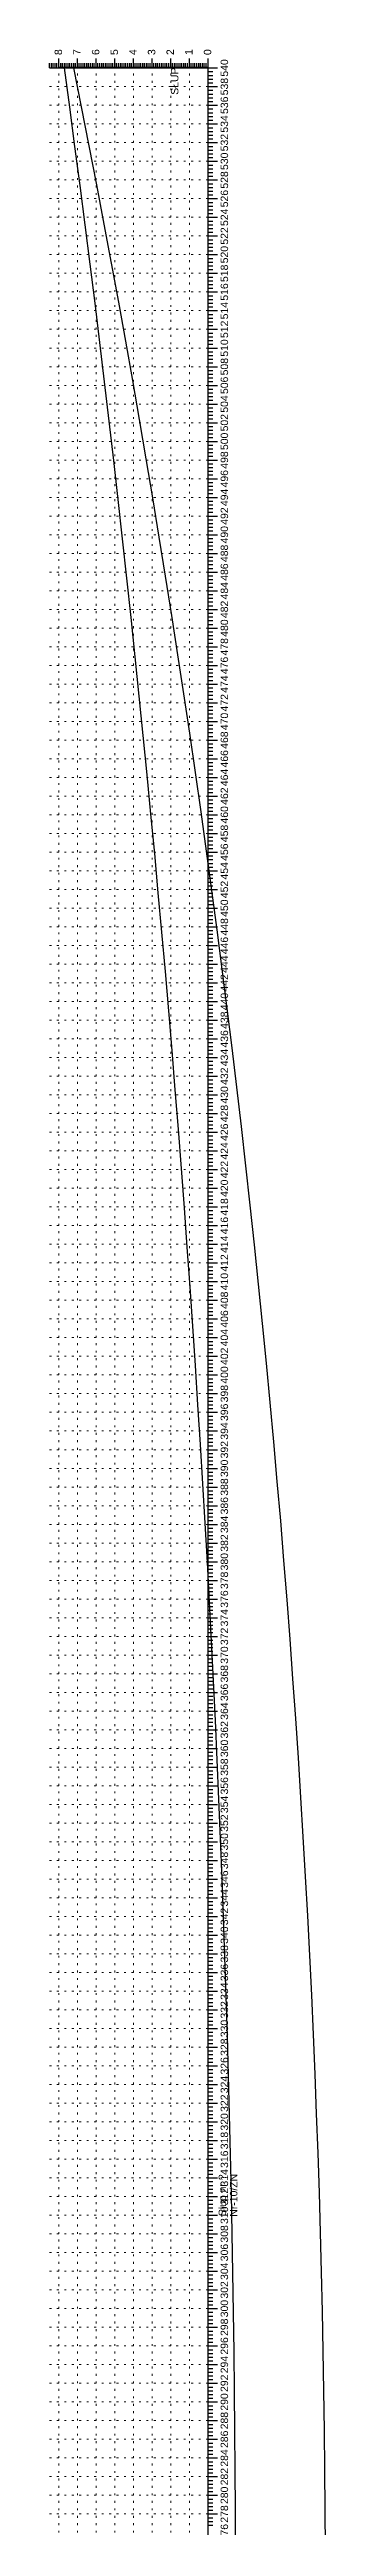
# Model space of a CAD drawing. Header units: inches. Extents: x -863 to 1426, y 1206 to 1480.
# Drawn here: x 713.6 to 728.4, y 1346 to 1478.7 of the extents above; entities that cross this region are included whole.
import ezdxf
from ezdxf.enums import TextEntityAlignment as Align

# ---------------------------------------------------------------- set-up
doc = ezdxf.new("R2010")
doc.units = ezdxf.units.IN
doc.header["$MEASUREMENT"] = 0
doc.linetypes.add('ACAD_ISO07W100', pattern=[3, 0, -3])
doc.styles.get("Standard").update_dxf_attribs({"font": 'arial.ttf'})

msp = doc.modelspace()

# ---------------------------------------------------------------- linework, layer by layer
for p, q in [((713.631, 1477.677), (713.631, 1477.927)), ((713.731, 1477.677), (713.731, 1477.927)), ((713.831, 1477.677), (713.831, 1477.927)), ((713.931, 1477.677), (713.931, 1477.927)), ((714.031, 1477.677), (714.031, 1477.927)), ((714.131, 1477.677), (714.131, 1478.177)), ((714.231, 1477.677), (714.231, 1477.927)), ((714.331, 1477.677), (714.331, 1477.927)), ((714.431, 1477.677), (714.431, 1477.927)), ((714.531, 1477.677), (714.531, 1477.927)), ((714.631, 1477.677), (714.631, 1477.927)), ((714.731, 1477.677), (714.731, 1477.927)), ((714.831, 1477.677), (714.831, 1477.927)), ((714.931, 1477.677), (714.931, 1477.927)), ((715.031, 1477.677), (715.031, 1477.927)), ((715.131, 1477.677), (715.131, 1478.177)), ((715.231, 1477.677), (715.231, 1477.927)), ((715.331, 1477.677), (715.331, 1477.927)), ((715.431, 1477.677), (715.431, 1477.927)), ((715.531, 1477.677), (715.531, 1477.927)), ((715.631, 1477.677), (715.631, 1477.927)), ((715.731, 1477.677), (715.731, 1477.927)), ((715.831, 1477.677), (715.831, 1477.927)), ((715.931, 1477.677), (715.931, 1477.927)), ((716.031, 1477.677), (716.031, 1477.927)), ((716.131, 1477.677), (716.131, 1478.177)), ((716.231, 1477.677), (716.231, 1477.927)), ((716.331, 1477.677), (716.331, 1477.927)), ((716.431, 1477.677), (716.431, 1477.927)), ((716.531, 1477.677), (716.531, 1477.927)), ((716.631, 1477.677), (716.631, 1477.927)), ((716.731, 1477.677), (716.731, 1477.927)), ((716.831, 1477.677), (716.831, 1477.927)), ((716.931, 1477.677), (716.931, 1477.927)), ((717.031, 1477.677), (717.031, 1477.927)), ((717.131, 1477.677), (717.131, 1478.177)), ((717.231, 1477.677), (717.231, 1477.927)), ((717.331, 1477.677), (717.331, 1477.927)), ((717.431, 1477.677), (717.431, 1477.927)), ((717.531, 1477.677), (717.531, 1477.927)), ((717.631, 1477.677), (717.631, 1477.927)), ((717.731, 1477.677), (717.731, 1477.927)), ((717.831, 1477.677), (717.831, 1477.927)), ((717.931, 1477.677), (717.931, 1477.927)), ((718.031, 1477.677), (718.031, 1477.927)), ((718.131, 1477.677), (718.131, 1478.177)), ((718.231, 1477.677), (718.231, 1477.927)), ((718.331, 1477.677), (718.331, 1477.927)), ((718.431, 1477.677), (718.431, 1477.927)), ((718.531, 1477.677), (718.531, 1477.927)), ((718.631, 1477.677), (718.631, 1477.927)), ((718.731, 1477.677), (718.731, 1477.927)), ((718.831, 1477.677), (718.831, 1477.927)), ((718.931, 1477.677), (718.931, 1477.927)), ((719.031, 1477.677), (719.031, 1477.927)), ((719.131, 1477.677), (719.131, 1478.177)), ((719.231, 1477.677), (719.231, 1477.927)), ((719.331, 1477.677), (719.331, 1477.927)), ((719.431, 1477.677), (719.431, 1477.927)), ((719.531, 1477.677), (719.531, 1477.927)), ((719.631, 1477.677), (719.631, 1477.927)), ((719.731, 1477.677), (719.731, 1477.927)), ((719.831, 1477.677), (719.831, 1477.927)), ((719.931, 1477.677), (719.931, 1477.927)), ((720.031, 1477.677), (720.031, 1477.927)), ((720.131, 1477.677), (720.131, 1478.177)), ((720.231, 1477.677), (720.231, 1477.927)), ((720.331, 1477.677), (720.331, 1477.927)), ((720.431, 1477.677), (720.431, 1477.927)), ((720.531, 1477.677), (720.531, 1477.927)), ((720.631, 1477.677), (720.631, 1477.927)), ((720.731, 1477.677), (720.731, 1477.927)), ((720.831, 1477.677), (720.831, 1477.927)), ((720.931, 1477.677), (720.931, 1477.927)), ((721.031, 1477.677), (721.031, 1477.927)), ((721.131, 1477.677), (721.131, 1478.177)), ((721.231, 1477.677), (721.231, 1477.927)), ((721.331, 1477.677), (721.331, 1477.927)), ((721.431, 1477.677), (721.431, 1477.927)), ((721.531, 1477.677), (721.531, 1477.927)), ((721.631, 1477.677), (721.631, 1477.927)), ((721.731, 1477.677), (721.731, 1477.927)), ((721.831, 1477.677), (721.831, 1477.927)), ((721.931, 1477.677), (721.931, 1477.927)), ((722.031, 1477.677), (722.031, 1477.927)), ((722.131, 1477.677), (722.131, 1478.177)), ((713.631, 1477.677), (722.131, 1477.677)), ((722.131, 1207.677), (722.131, 1477.677)), ((722.131, 1477.677), (722.631, 1477.677)), ((722.131, 1477.477), (722.381, 1477.477)), ((722.131, 1477.277), (722.381, 1477.277)), ((722.131, 1477.077), (722.381, 1477.077)), ((722.131, 1476.877), (722.381, 1476.877)), ((722.131, 1476.677), (722.631, 1476.677)), ((722.131, 1476.477), (722.381, 1476.477)), ((722.131, 1476.277), (722.381, 1476.277)), ((722.131, 1476.077), (722.381, 1476.077)), ((722.131, 1475.877), (722.381, 1475.877)), ((722.131, 1475.677), (722.631, 1475.677)), ((722.131, 1475.477), (722.381, 1475.477)), ((722.131, 1475.277), (722.381, 1475.277)), ((722.131, 1475.077), (722.381, 1475.077)), ((722.131, 1474.877), (722.381, 1474.877)), ((722.131, 1474.677), (722.631, 1474.677)), ((722.131, 1474.477), (722.381, 1474.477)), ((722.131, 1474.277), (722.381, 1474.277)), ((722.131, 1474.077), (722.381, 1474.077)), ((722.131, 1473.877), (722.381, 1473.877)), ((722.131, 1473.677), (722.631, 1473.677)), ((722.131, 1473.477), (722.381, 1473.477)), ((722.131, 1473.277), (722.381, 1473.277)), ((722.131, 1473.077), (722.381, 1473.077)), ((722.131, 1472.877), (722.381, 1472.877)), ((722.131, 1472.677), (722.631, 1472.677)), ((722.131, 1472.477), (722.381, 1472.477)), ((722.131, 1472.277), (722.381, 1472.277)), ((722.131, 1472.077), (722.381, 1472.077)), ((722.131, 1471.877), (722.381, 1471.877)), ((722.131, 1471.677), (722.631, 1471.677)), ((722.131, 1471.477), (722.381, 1471.477)), ((722.131, 1471.277), (722.381, 1471.277)), ((722.131, 1471.077), (722.381, 1471.077)), ((722.131, 1470.877), (722.381, 1470.877)), ((722.131, 1470.677), (722.631, 1470.677)), ((722.131, 1470.477), (722.381, 1470.477)), ((722.131, 1470.277), (722.381, 1470.277)), ((722.131, 1470.077), (722.381, 1470.077)), ((722.131, 1469.877), (722.381, 1469.877)), ((722.131, 1469.677), (722.631, 1469.677)), ((722.131, 1469.477), (722.381, 1469.477)), ((722.131, 1469.277), (722.381, 1469.277)), ((722.131, 1469.077), (722.381, 1469.077)), ((722.131, 1468.877), (722.381, 1468.877)), ((722.131, 1468.677), (722.631, 1468.677)), ((722.131, 1468.477), (722.381, 1468.477)), ((722.131, 1468.277), (722.381, 1468.277)), ((722.131, 1468.077), (722.381, 1468.077)), ((722.131, 1467.877), (722.381, 1467.877)), ((722.131, 1467.677), (722.631, 1467.677)), ((722.131, 1467.477), (722.381, 1467.477)), ((722.131, 1467.277), (722.381, 1467.277)), ((722.131, 1467.077), (722.381, 1467.077)), ((722.131, 1466.877), (722.381, 1466.877)), ((722.131, 1466.677), (722.631, 1466.677)), ((722.131, 1466.477), (722.381, 1466.477)), ((722.131, 1466.277), (722.381, 1466.277)), ((722.131, 1466.077), (722.381, 1466.077)), ((722.131, 1465.877), (722.381, 1465.877)), ((722.131, 1465.677), (722.631, 1465.677)), ((722.131, 1465.477), (722.381, 1465.477)), ((722.131, 1465.277), (722.381, 1465.277)), ((722.131, 1465.077), (722.381, 1465.077)), ((722.131, 1464.877), (722.381, 1464.877)), ((722.131, 1464.677), (722.631, 1464.677)), ((722.131, 1464.477), (722.381, 1464.477)), ((722.131, 1464.277), (722.381, 1464.277)), ((722.131, 1464.077), (722.381, 1464.077)), ((722.131, 1463.877), (722.381, 1463.877)), ((722.131, 1463.677), (722.631, 1463.677)), ((722.131, 1463.477), (722.381, 1463.477)), ((722.131, 1463.277), (722.381, 1463.277)), ((722.131, 1463.077), (722.381, 1463.077)), ((722.131, 1462.877), (722.381, 1462.877)), ((722.131, 1462.677), (722.631, 1462.677)), ((722.131, 1462.477), (722.381, 1462.477)), ((722.131, 1462.277), (722.381, 1462.277)), ((722.131, 1462.077), (722.381, 1462.077)), ((722.131, 1461.877), (722.381, 1461.877)), ((722.131, 1461.677), (722.631, 1461.677)), ((722.131, 1461.477), (722.381, 1461.477)), ((722.131, 1461.277), (722.381, 1461.277)), ((722.131, 1461.077), (722.381, 1461.077)), ((722.131, 1460.877), (722.381, 1460.877)), ((722.131, 1460.677), (722.631, 1460.677)), ((722.131, 1460.477), (722.381, 1460.477)), ((722.131, 1460.277), (722.381, 1460.277)), ((722.131, 1460.077), (722.381, 1460.077)), ((722.131, 1459.877), (722.381, 1459.877)), ((722.131, 1459.677), (722.631, 1459.677)), ((722.131, 1459.477), (722.381, 1459.477)), ((722.131, 1459.277), (722.381, 1459.277)), ((722.131, 1459.077), (722.381, 1459.077)), ((722.131, 1458.877), (722.381, 1458.877)), ((722.131, 1458.677), (722.631, 1458.677)), ((722.131, 1458.477), (722.381, 1458.477)), ((722.131, 1458.277), (722.381, 1458.277)), ((722.131, 1458.077), (722.381, 1458.077)), ((722.131, 1457.877), (722.381, 1457.877)), ((722.131, 1457.677), (722.631, 1457.677)), ((722.131, 1457.477), (722.381, 1457.477)), ((722.131, 1457.277), (722.381, 1457.277)), ((722.131, 1457.077), (722.381, 1457.077)), ((722.131, 1456.877), (722.381, 1456.877)), ((722.131, 1456.677), (722.631, 1456.677)), ((722.131, 1456.477), (722.381, 1456.477)), ((722.131, 1456.277), (722.381, 1456.277)), ((722.131, 1456.077), (722.381, 1456.077)), ((722.131, 1455.877), (722.381, 1455.877)), ((722.131, 1455.677), (722.631, 1455.677)), ((722.131, 1455.477), (722.381, 1455.477)), ((722.131, 1455.277), (722.381, 1455.277)), ((722.131, 1455.077), (722.381, 1455.077)), ((722.131, 1454.877), (722.381, 1454.877)), ((722.131, 1454.677), (722.631, 1454.677)), ((722.131, 1454.477), (722.381, 1454.477)), ((722.131, 1454.277), (722.381, 1454.277)), ((722.131, 1454.077), (722.381, 1454.077)), ((722.131, 1453.877), (722.381, 1453.877)), ((722.131, 1453.677), (722.631, 1453.677)), ((722.131, 1453.477), (722.381, 1453.477)), ((722.131, 1453.277), (722.381, 1453.277)), ((722.131, 1453.077), (722.381, 1453.077)), ((722.131, 1452.877), (722.381, 1452.877)), ((722.131, 1452.677), (722.631, 1452.677)), ((722.131, 1452.477), (722.381, 1452.477)), ((722.131, 1452.277), (722.381, 1452.277)), ((722.131, 1452.077), (722.381, 1452.077)), ((722.131, 1451.877), (722.381, 1451.877)), ((722.131, 1451.677), (722.631, 1451.677)), ((722.131, 1451.477), (722.381, 1451.477)), ((722.131, 1451.277), (722.381, 1451.277)), ((722.131, 1451.077), (722.381, 1451.077)), ((722.131, 1450.877), (722.381, 1450.877)), ((722.131, 1450.677), (722.631, 1450.677)), ((722.131, 1450.477), (722.381, 1450.477)), ((722.131, 1450.277), (722.381, 1450.277)), ((722.131, 1450.077), (722.381, 1450.077)), ((722.131, 1449.877), (722.381, 1449.877)), ((722.131, 1449.677), (722.631, 1449.677)), ((722.131, 1449.477), (722.381, 1449.477)), ((722.131, 1449.277), (722.381, 1449.277)), ((722.131, 1449.077), (722.381, 1449.077)), ((722.131, 1448.877), (722.381, 1448.877)), ((722.131, 1448.677), (722.631, 1448.677)), ((722.131, 1448.477), (722.381, 1448.477)), ((722.131, 1448.277), (722.381, 1448.277)), ((722.131, 1448.077), (722.381, 1448.077)), ((722.131, 1447.877), (722.381, 1447.877)), ((722.131, 1447.677), (722.631, 1447.677)), ((722.131, 1447.477), (722.381, 1447.477)), ((722.131, 1447.277), (722.381, 1447.277)), ((722.131, 1447.077), (722.381, 1447.077)), ((722.131, 1446.877), (722.381, 1446.877)), ((722.131, 1446.677), (722.631, 1446.677)), ((722.131, 1446.477), (722.381, 1446.477)), ((722.131, 1446.277), (722.381, 1446.277)), ((722.131, 1446.077), (722.381, 1446.077)), ((722.131, 1445.877), (722.381, 1445.877)), ((722.131, 1445.677), (722.631, 1445.677)), ((722.131, 1445.477), (722.381, 1445.477)), ((722.131, 1445.277), (722.381, 1445.277)), ((722.131, 1445.077), (722.381, 1445.077)), ((722.131, 1444.877), (722.381, 1444.877)), ((722.131, 1444.677), (722.631, 1444.677)), ((722.131, 1444.477), (722.381, 1444.477)), ((722.131, 1444.277), (722.381, 1444.277)), ((722.131, 1444.077), (722.381, 1444.077)), ((722.131, 1443.877), (722.381, 1443.877)), ((722.131, 1443.677), (722.631, 1443.677)), ((722.131, 1443.477), (722.381, 1443.477)), ((722.131, 1443.277), (722.381, 1443.277)), ((722.131, 1443.077), (722.381, 1443.077)), ((722.131, 1442.877), (722.381, 1442.877)), ((722.131, 1442.677), (722.631, 1442.677)), ((722.131, 1442.477), (722.381, 1442.477)), ((722.131, 1442.277), (722.381, 1442.277)), ((722.131, 1442.077), (722.381, 1442.077)), ((722.131, 1441.877), (722.381, 1441.877)), ((722.131, 1441.677), (722.631, 1441.677)), ((722.131, 1441.477), (722.381, 1441.477)), ((722.131, 1441.277), (722.381, 1441.277)), ((722.131, 1441.077), (722.381, 1441.077)), ((722.131, 1440.877), (722.381, 1440.877)), ((722.131, 1440.677), (722.631, 1440.677)), ((722.131, 1440.477), (722.381, 1440.477)), ((722.131, 1440.277), (722.381, 1440.277)), ((722.131, 1440.077), (722.381, 1440.077)), ((722.131, 1439.877), (722.381, 1439.877)), ((722.131, 1439.677), (722.631, 1439.677)), ((722.131, 1439.477), (722.381, 1439.477)), ((722.131, 1439.277), (722.381, 1439.277)), ((722.131, 1439.077), (722.381, 1439.077)), ((722.131, 1438.877), (722.381, 1438.877)), ((722.131, 1438.677), (722.631, 1438.677)), ((722.131, 1438.477), (722.381, 1438.477)), ((722.131, 1438.277), (722.381, 1438.277)), ((722.131, 1438.077), (722.381, 1438.077)), ((722.131, 1437.877), (722.381, 1437.877)), ((722.131, 1437.677), (722.631, 1437.677)), ((722.131, 1437.477), (722.381, 1437.477)), ((722.131, 1437.277), (722.381, 1437.277)), ((722.131, 1437.077), (722.381, 1437.077)), ((722.131, 1436.877), (722.381, 1436.877)), ((722.131, 1436.677), (722.631, 1436.677)), ((722.131, 1436.477), (722.381, 1436.477)), ((722.131, 1436.277), (722.381, 1436.277)), ((722.131, 1436.077), (722.381, 1436.077)), ((722.131, 1435.877), (722.381, 1435.877)), ((722.131, 1435.677), (722.631, 1435.677)), ((722.131, 1435.477), (722.381, 1435.477)), ((722.131, 1435.277), (722.381, 1435.277)), ((722.131, 1435.077), (722.381, 1435.077)), ((722.131, 1434.877), (722.381, 1434.877)), ((722.131, 1434.677), (722.631, 1434.677)), ((722.131, 1434.477), (722.381, 1434.477)), ((722.131, 1434.277), (722.381, 1434.277)), ((722.131, 1434.077), (722.381, 1434.077)), ((722.131, 1433.877), (722.381, 1433.877)), ((722.131, 1433.677), (722.631, 1433.677)), ((722.131, 1433.477), (722.381, 1433.477)), ((722.131, 1433.277), (722.381, 1433.277)), ((722.131, 1433.077), (722.381, 1433.077)), ((722.131, 1432.877), (722.381, 1432.877)), ((722.131, 1432.677), (722.631, 1432.677)), ((722.131, 1432.477), (722.381, 1432.477)), ((722.131, 1432.277), (722.381, 1432.277)), ((722.131, 1432.077), (722.381, 1432.077)), ((722.131, 1431.877), (722.381, 1431.877)), ((722.131, 1431.677), (722.631, 1431.677)), ((722.131, 1431.477), (722.381, 1431.477)), ((722.131, 1431.277), (722.381, 1431.277)), ((722.131, 1431.077), (722.381, 1431.077)), ((722.131, 1430.877), (722.381, 1430.877)), ((722.131, 1430.677), (722.631, 1430.677)), ((722.131, 1430.477), (722.381, 1430.477)), ((722.131, 1430.277), (722.381, 1430.277)), ((722.131, 1430.077), (722.381, 1430.077)), ((722.131, 1429.877), (722.381, 1429.877)), ((722.131, 1429.677), (722.631, 1429.677)), ((722.131, 1429.477), (722.381, 1429.477)), ((722.131, 1429.277), (722.381, 1429.277)), ((722.131, 1429.077), (722.381, 1429.077)), ((722.131, 1428.877), (722.381, 1428.877)), ((722.131, 1428.677), (722.631, 1428.677)), ((722.131, 1428.477), (722.381, 1428.477)), ((722.131, 1428.277), (722.381, 1428.277)), ((722.131, 1428.077), (722.381, 1428.077)), ((722.131, 1427.877), (722.381, 1427.877)), ((722.131, 1427.677), (722.631, 1427.677)), ((722.131, 1427.477), (722.381, 1427.477)), ((722.131, 1427.277), (722.381, 1427.277)), ((722.131, 1427.077), (722.381, 1427.077)), ((722.131, 1426.877), (722.381, 1426.877)), ((722.131, 1426.677), (722.631, 1426.677)), ((722.131, 1426.477), (722.381, 1426.477)), ((722.131, 1426.277), (722.381, 1426.277)), ((722.131, 1426.077), (722.381, 1426.077)), ((722.131, 1425.877), (722.381, 1425.877)), ((722.131, 1425.677), (722.631, 1425.677)), ((722.131, 1425.477), (722.381, 1425.477)), ((722.131, 1425.277), (722.381, 1425.277)), ((722.131, 1425.077), (722.381, 1425.077)), ((722.131, 1424.877), (722.381, 1424.877)), ((722.131, 1424.677), (722.631, 1424.677)), ((722.131, 1424.477), (722.381, 1424.477)), ((722.131, 1424.277), (722.381, 1424.277)), ((722.131, 1424.077), (722.381, 1424.077)), ((722.131, 1423.877), (722.381, 1423.877)), ((722.131, 1423.677), (722.631, 1423.677)), ((722.131, 1423.477), (722.381, 1423.477)), ((722.131, 1423.277), (722.381, 1423.277)), ((722.131, 1423.077), (722.381, 1423.077)), ((722.131, 1422.877), (722.381, 1422.877)), ((722.131, 1422.677), (722.631, 1422.677)), ((722.131, 1422.477), (722.381, 1422.477)), ((722.131, 1422.277), (722.381, 1422.277)), ((722.131, 1422.077), (722.381, 1422.077)), ((722.131, 1421.877), (722.381, 1421.877)), ((722.131, 1421.677), (722.631, 1421.677)), ((722.131, 1421.477), (722.381, 1421.477)), ((722.131, 1421.277), (722.381, 1421.277)), ((722.131, 1421.077), (722.381, 1421.077)), ((722.131, 1420.877), (722.381, 1420.877)), ((722.131, 1420.677), (722.631, 1420.677)), ((722.131, 1420.477), (722.381, 1420.477)), ((722.131, 1420.277), (722.381, 1420.277)), ((722.131, 1420.077), (722.381, 1420.077)), ((722.131, 1419.877), (722.381, 1419.877)), ((722.131, 1419.677), (722.631, 1419.677)), ((722.131, 1419.477), (722.381, 1419.477)), ((722.131, 1419.277), (722.381, 1419.277)), ((722.131, 1419.077), (722.381, 1419.077)), ((722.131, 1418.877), (722.381, 1418.877)), ((722.131, 1418.677), (722.631, 1418.677)), ((722.131, 1418.477), (722.381, 1418.477)), ((722.131, 1418.277), (722.381, 1418.277)), ((722.131, 1418.077), (722.381, 1418.077)), ((722.131, 1417.877), (722.381, 1417.877)), ((722.131, 1417.677), (722.631, 1417.677)), ((722.131, 1417.477), (722.381, 1417.477)), ((722.131, 1417.277), (722.381, 1417.277)), ((722.131, 1417.077), (722.381, 1417.077)), ((722.131, 1416.877), (722.381, 1416.877)), ((722.131, 1416.677), (722.631, 1416.677)), ((722.131, 1416.477), (722.381, 1416.477)), ((722.131, 1416.277), (722.381, 1416.277)), ((722.131, 1416.077), (722.381, 1416.077)), ((722.131, 1415.877), (722.381, 1415.877)), ((722.131, 1415.677), (722.631, 1415.677)), ((722.131, 1415.477), (722.381, 1415.477)), ((722.131, 1415.277), (722.381, 1415.277)), ((722.131, 1415.077), (722.381, 1415.077)), ((722.131, 1414.877), (722.381, 1414.877)), ((722.131, 1414.677), (722.631, 1414.677)), ((722.131, 1414.477), (722.381, 1414.477)), ((722.131, 1414.277), (722.381, 1414.277)), ((722.131, 1414.077), (722.381, 1414.077)), ((722.131, 1413.877), (722.381, 1413.877)), ((722.131, 1413.677), (722.631, 1413.677)), ((722.131, 1413.477), (722.381, 1413.477)), ((722.131, 1413.277), (722.381, 1413.277)), ((722.131, 1413.077), (722.381, 1413.077)), ((722.131, 1412.877), (722.381, 1412.877)), ((722.131, 1412.677), (722.631, 1412.677)), ((722.131, 1412.477), (722.381, 1412.477)), ((722.131, 1412.277), (722.381, 1412.277)), ((722.131, 1412.077), (722.381, 1412.077)), ((722.131, 1411.877), (722.381, 1411.877)), ((722.131, 1411.677), (722.631, 1411.677)), ((722.131, 1411.477), (722.381, 1411.477)), ((722.131, 1411.277), (722.381, 1411.277)), ((722.131, 1411.077), (722.381, 1411.077)), ((722.131, 1410.877), (722.381, 1410.877)), ((722.131, 1410.677), (722.631, 1410.677)), ((722.131, 1410.477), (722.381, 1410.477)), ((722.131, 1410.277), (722.381, 1410.277)), ((722.131, 1410.077), (722.381, 1410.077)), ((722.131, 1409.877), (722.381, 1409.877)), ((722.131, 1409.677), (722.631, 1409.677)), ((722.131, 1409.477), (722.381, 1409.477)), ((722.131, 1409.277), (722.381, 1409.277)), ((722.131, 1409.077), (722.381, 1409.077)), ((722.131, 1408.877), (722.381, 1408.877)), ((722.131, 1408.677), (722.631, 1408.677)), ((722.131, 1408.477), (722.381, 1408.477)), ((722.131, 1408.277), (722.381, 1408.277)), ((722.131, 1408.077), (722.381, 1408.077)), ((722.131, 1407.877), (722.381, 1407.877)), ((722.131, 1407.677), (722.631, 1407.677)), ((722.131, 1407.477), (722.381, 1407.477)), ((722.131, 1407.277), (722.381, 1407.277)), ((722.131, 1407.077), (722.381, 1407.077)), ((722.131, 1406.877), (722.381, 1406.877)), ((722.131, 1406.677), (722.631, 1406.677)), ((722.131, 1406.477), (722.381, 1406.477)), ((722.131, 1406.277), (722.381, 1406.277)), ((722.131, 1406.077), (722.381, 1406.077)), ((722.131, 1405.877), (722.381, 1405.877)), ((722.131, 1405.677), (722.631, 1405.677)), ((722.131, 1405.477), (722.381, 1405.477)), ((722.131, 1405.277), (722.381, 1405.277)), ((722.131, 1405.077), (722.381, 1405.077)), ((722.131, 1404.877), (722.381, 1404.877)), ((722.131, 1404.677), (722.631, 1404.677)), ((722.131, 1404.477), (722.381, 1404.477)), ((722.131, 1404.277), (722.381, 1404.277)), ((722.131, 1404.077), (722.381, 1404.077)), ((722.131, 1403.877), (722.381, 1403.877)), ((722.131, 1403.677), (722.631, 1403.677)), ((722.131, 1403.477), (722.381, 1403.477)), ((722.131, 1403.277), (722.381, 1403.277)), ((722.131, 1403.077), (722.381, 1403.077)), ((722.131, 1402.877), (722.381, 1402.877)), ((722.131, 1402.677), (722.631, 1402.677)), ((722.131, 1402.477), (722.381, 1402.477)), ((722.131, 1402.277), (722.381, 1402.277)), ((722.131, 1402.077), (722.381, 1402.077)), ((722.131, 1401.877), (722.381, 1401.877)), ((722.131, 1401.677), (722.631, 1401.677)), ((722.131, 1401.477), (722.381, 1401.477)), ((722.131, 1401.277), (722.381, 1401.277)), ((722.131, 1401.077), (722.381, 1401.077)), ((722.131, 1400.877), (722.381, 1400.877)), ((722.131, 1400.677), (722.631, 1400.677)), ((722.131, 1400.477), (722.381, 1400.477)), ((722.131, 1400.277), (722.381, 1400.277)), ((722.131, 1400.077), (722.381, 1400.077)), ((722.131, 1399.877), (722.381, 1399.877)), ((722.131, 1399.677), (722.631, 1399.677)), ((722.131, 1399.477), (722.381, 1399.477)), ((722.131, 1399.277), (722.381, 1399.277)), ((722.131, 1399.077), (722.381, 1399.077)), ((722.131, 1398.877), (722.381, 1398.877)), ((722.131, 1398.677), (722.631, 1398.677)), ((722.131, 1398.477), (722.381, 1398.477)), ((722.131, 1398.277), (722.381, 1398.277)), ((722.131, 1398.077), (722.381, 1398.077)), ((722.131, 1397.877), (722.381, 1397.877)), ((722.131, 1397.677), (722.631, 1397.677)), ((722.131, 1397.477), (722.381, 1397.477)), ((722.131, 1397.277), (722.381, 1397.277)), ((722.131, 1397.077), (722.381, 1397.077)), ((722.131, 1396.877), (722.381, 1396.877)), ((722.131, 1396.677), (722.631, 1396.677)), ((722.131, 1396.477), (722.381, 1396.477)), ((722.131, 1396.277), (722.381, 1396.277)), ((722.131, 1396.077), (722.381, 1396.077)), ((722.131, 1395.877), (722.381, 1395.877)), ((722.131, 1395.677), (722.631, 1395.677)), ((722.131, 1395.477), (722.381, 1395.477)), ((722.131, 1395.277), (722.381, 1395.277)), ((722.131, 1395.077), (722.381, 1395.077)), ((722.131, 1394.877), (722.381, 1394.877)), ((722.131, 1394.677), (722.631, 1394.677)), ((722.131, 1394.477), (722.381, 1394.477)), ((722.131, 1394.277), (722.381, 1394.277)), ((722.131, 1394.077), (722.381, 1394.077)), ((722.131, 1393.877), (722.381, 1393.877)), ((722.131, 1393.677), (722.631, 1393.677)), ((722.131, 1393.477), (722.381, 1393.477)), ((722.131, 1393.277), (722.381, 1393.277)), ((722.131, 1393.077), (722.381, 1393.077)), ((722.131, 1392.877), (722.381, 1392.877)), ((722.131, 1392.677), (722.631, 1392.677)), ((722.131, 1392.477), (722.381, 1392.477)), ((722.131, 1392.277), (722.381, 1392.277)), ((722.131, 1392.077), (722.381, 1392.077)), ((722.131, 1391.877), (722.381, 1391.877)), ((722.131, 1391.677), (722.631, 1391.677)), ((722.131, 1391.477), (722.381, 1391.477)), ((722.131, 1391.277), (722.381, 1391.277)), ((722.131, 1391.077), (722.381, 1391.077)), ((722.131, 1390.877), (722.381, 1390.877)), ((722.131, 1390.677), (722.631, 1390.677)), ((722.131, 1390.477), (722.381, 1390.477)), ((722.131, 1390.277), (722.381, 1390.277)), ((722.131, 1390.077), (722.381, 1390.077)), ((722.131, 1389.877), (722.381, 1389.877)), ((722.131, 1389.677), (722.631, 1389.677)), ((722.131, 1389.477), (722.381, 1389.477)), ((722.131, 1389.277), (722.381, 1389.277)), ((722.131, 1389.077), (722.381, 1389.077)), ((722.131, 1388.877), (722.381, 1388.877)), ((722.131, 1388.677), (722.631, 1388.677)), ((722.131, 1388.477), (722.381, 1388.477)), ((722.131, 1388.277), (722.381, 1388.277)), ((722.131, 1388.077), (722.381, 1388.077)), ((722.131, 1387.877), (722.381, 1387.877)), ((722.131, 1387.677), (722.631, 1387.677)), ((722.131, 1387.477), (722.381, 1387.477)), ((722.131, 1387.277), (722.381, 1387.277)), ((722.131, 1387.077), (722.381, 1387.077)), ((722.131, 1386.877), (722.381, 1386.877)), ((722.131, 1386.677), (722.631, 1386.677)), ((722.131, 1386.477), (722.381, 1386.477)), ((722.131, 1386.277), (722.381, 1386.277)), ((722.131, 1386.077), (722.381, 1386.077)), ((722.131, 1385.877), (722.381, 1385.877)), ((722.131, 1385.677), (722.631, 1385.677)), ((722.131, 1385.477), (722.381, 1385.477)), ((722.131, 1385.277), (722.381, 1385.277)), ((722.131, 1385.077), (722.381, 1385.077)), ((722.131, 1384.877), (722.381, 1384.877)), ((722.131, 1384.677), (722.631, 1384.677)), ((722.131, 1384.477), (722.381, 1384.477)), ((722.131, 1384.277), (722.381, 1384.277)), ((722.131, 1384.077), (722.381, 1384.077)), ((722.131, 1383.877), (722.381, 1383.877)), ((722.131, 1383.677), (722.631, 1383.677)), ((722.131, 1383.477), (722.381, 1383.477)), ((722.131, 1383.277), (722.381, 1383.277)), ((722.131, 1383.077), (722.381, 1383.077)), ((722.131, 1382.877), (722.381, 1382.877)), ((722.131, 1382.677), (722.631, 1382.677)), ((722.131, 1382.477), (722.381, 1382.477)), ((722.131, 1382.277), (722.381, 1382.277)), ((722.131, 1382.077), (722.381, 1382.077)), ((722.131, 1381.877), (722.381, 1381.877)), ((722.131, 1381.677), (722.631, 1381.677)), ((722.131, 1381.477), (722.381, 1381.477)), ((722.131, 1381.277), (722.381, 1381.277)), ((722.131, 1381.077), (722.381, 1381.077)), ((722.131, 1380.877), (722.381, 1380.877)), ((722.131, 1380.677), (722.631, 1380.677)), ((722.131, 1380.477), (722.381, 1380.477)), ((722.131, 1380.277), (722.381, 1380.277)), ((722.131, 1380.077), (722.381, 1380.077)), ((722.131, 1379.877), (722.381, 1379.877)), ((722.131, 1379.677), (722.631, 1379.677)), ((722.131, 1379.477), (722.381, 1379.477)), ((722.131, 1379.277), (722.381, 1379.277)), ((722.131, 1379.077), (722.381, 1379.077)), ((722.131, 1378.877), (722.381, 1378.877)), ((722.131, 1378.677), (722.631, 1378.677)), ((722.131, 1378.477), (722.381, 1378.477)), ((722.131, 1378.277), (722.381, 1378.277)), ((722.131, 1378.077), (722.381, 1378.077)), ((722.131, 1377.877), (722.381, 1377.877)), ((722.131, 1377.677), (722.631, 1377.677)), ((722.131, 1377.477), (722.381, 1377.477)), ((722.131, 1377.277), (722.381, 1377.277)), ((722.131, 1377.077), (722.381, 1377.077)), ((722.131, 1376.877), (722.381, 1376.877)), ((722.131, 1376.677), (722.631, 1376.677)), ((722.131, 1376.477), (722.381, 1376.477)), ((722.131, 1376.277), (722.381, 1376.277)), ((722.131, 1376.077), (722.381, 1376.077)), ((722.131, 1375.877), (722.381, 1375.877)), ((722.131, 1375.677), (722.631, 1375.677)), ((722.131, 1375.477), (722.381, 1375.477)), ((722.131, 1375.277), (722.381, 1375.277)), ((722.131, 1375.077), (722.381, 1375.077)), ((722.131, 1374.877), (722.381, 1374.877)), ((722.131, 1374.677), (722.631, 1374.677)), ((722.131, 1374.477), (722.381, 1374.477)), ((722.131, 1374.277), (722.381, 1374.277)), ((722.131, 1374.077), (722.381, 1374.077)), ((722.131, 1373.877), (722.381, 1373.877)), ((722.131, 1373.677), (722.631, 1373.677)), ((722.131, 1373.477), (722.381, 1373.477)), ((722.131, 1373.277), (722.381, 1373.277)), ((722.131, 1373.077), (722.381, 1373.077)), ((722.131, 1372.877), (722.381, 1372.877)), ((722.131, 1372.677), (722.631, 1372.677)), ((722.131, 1372.477), (722.381, 1372.477)), ((722.131, 1372.277), (722.381, 1372.277)), ((722.131, 1372.077), (722.381, 1372.077)), ((722.131, 1371.877), (722.381, 1371.877)), ((722.131, 1371.677), (722.631, 1371.677)), ((722.131, 1371.477), (722.381, 1371.477)), ((722.131, 1371.277), (722.381, 1371.277)), ((722.131, 1371.077), (722.381, 1371.077)), ((722.131, 1370.877), (722.381, 1370.877)), ((722.131, 1370.677), (722.631, 1370.677)), ((722.131, 1370.477), (722.381, 1370.477)), ((722.131, 1370.277), (722.381, 1370.277)), ((722.131, 1370.077), (722.381, 1370.077)), ((722.131, 1369.877), (722.381, 1369.877)), ((722.131, 1369.677), (722.631, 1369.677)), ((722.131, 1369.477), (722.381, 1369.477)), ((722.131, 1369.277), (722.381, 1369.277)), ((722.131, 1369.077), (722.381, 1369.077)), ((722.131, 1368.877), (722.381, 1368.877)), ((722.131, 1368.677), (722.631, 1368.677)), ((722.131, 1368.477), (722.381, 1368.477)), ((722.131, 1368.277), (722.381, 1368.277)), ((722.131, 1368.077), (722.381, 1368.077)), ((722.131, 1367.877), (722.381, 1367.877)), ((722.131, 1367.677), (722.631, 1367.677)), ((722.131, 1367.477), (722.381, 1367.477)), ((722.131, 1367.277), (722.381, 1367.277)), ((722.131, 1367.077), (722.381, 1367.077)), ((722.131, 1366.877), (722.381, 1366.877)), ((722.131, 1366.677), (722.631, 1366.677)), ((722.131, 1366.477), (722.381, 1366.477)), ((722.131, 1366.277), (722.381, 1366.277)), ((722.131, 1366.077), (722.381, 1366.077)), ((722.131, 1365.877), (722.381, 1365.877)), ((722.131, 1365.677), (722.631, 1365.677)), ((722.131, 1365.477), (722.381, 1365.477)), ((722.131, 1365.277), (722.381, 1365.277)), ((722.131, 1365.077), (722.381, 1365.077)), ((722.131, 1364.877), (722.381, 1364.877)), ((722.131, 1364.677), (722.631, 1364.677)), ((722.131, 1364.477), (722.381, 1364.477)), ((722.131, 1364.277), (722.381, 1364.277)), ((722.131, 1364.077), (722.381, 1364.077)), ((722.131, 1363.877), (722.381, 1363.877)), ((722.131, 1363.677), (722.631, 1363.677)), ((722.131, 1363.477), (722.381, 1363.477)), ((722.131, 1363.277), (722.381, 1363.277)), ((722.131, 1363.077), (722.381, 1363.077)), ((722.131, 1362.877), (722.381, 1362.877)), ((722.131, 1362.677), (722.631, 1362.677)), ((722.131, 1362.477), (722.381, 1362.477)), ((722.131, 1362.277), (722.381, 1362.277)), ((722.131, 1362.077), (722.381, 1362.077)), ((722.131, 1361.877), (722.381, 1361.877)), ((722.131, 1361.677), (722.631, 1361.677)), ((722.131, 1361.477), (722.381, 1361.477)), ((722.131, 1361.277), (722.381, 1361.277)), ((722.131, 1361.077), (722.381, 1361.077)), ((722.131, 1360.877), (722.381, 1360.877)), ((722.131, 1360.677), (722.631, 1360.677)), ((722.131, 1360.477), (722.381, 1360.477)), ((722.131, 1360.277), (722.381, 1360.277)), ((722.131, 1360.077), (722.381, 1360.077)), ((722.131, 1359.877), (722.381, 1359.877)), ((722.131, 1359.677), (722.631, 1359.677)), ((722.131, 1359.477), (722.381, 1359.477)), ((722.131, 1359.277), (722.381, 1359.277)), ((722.131, 1359.077), (722.381, 1359.077)), ((722.131, 1358.877), (722.381, 1358.877)), ((722.131, 1358.677), (722.631, 1358.677)), ((722.131, 1358.477), (722.381, 1358.477)), ((722.131, 1358.277), (722.381, 1358.277)), ((722.131, 1358.077), (722.381, 1358.077)), ((722.131, 1357.877), (722.381, 1357.877)), ((722.131, 1357.677), (722.631, 1357.677)), ((722.131, 1357.477), (722.381, 1357.477)), ((722.131, 1357.277), (722.381, 1357.277)), ((722.131, 1357.077), (722.381, 1357.077)), ((722.131, 1356.877), (722.381, 1356.877)), ((722.131, 1356.677), (722.631, 1356.677)), ((722.131, 1356.477), (722.381, 1356.477)), ((722.131, 1356.277), (722.381, 1356.277)), ((722.131, 1356.077), (722.381, 1356.077)), ((722.131, 1355.877), (722.381, 1355.877)), ((722.131, 1355.677), (722.631, 1355.677)), ((722.131, 1355.477), (722.381, 1355.477)), ((722.131, 1355.277), (722.381, 1355.277)), ((722.131, 1355.077), (722.381, 1355.077)), ((722.131, 1354.877), (722.381, 1354.877)), ((722.131, 1354.677), (722.631, 1354.677)), ((722.131, 1354.477), (722.381, 1354.477)), ((722.131, 1354.277), (722.381, 1354.277)), ((722.131, 1354.077), (722.381, 1354.077)), ((722.131, 1353.877), (722.381, 1353.877)), ((722.131, 1353.677), (722.631, 1353.677)), ((722.131, 1353.477), (722.381, 1353.477)), ((722.131, 1353.277), (722.381, 1353.277)), ((722.131, 1353.077), (722.381, 1353.077)), ((722.131, 1352.877), (722.381, 1352.877)), ((722.131, 1352.677), (722.631, 1352.677)), ((722.131, 1352.477), (722.381, 1352.477)), ((722.131, 1352.277), (722.381, 1352.277)), ((722.131, 1352.077), (722.381, 1352.077)), ((722.131, 1351.877), (722.381, 1351.877)), ((722.131, 1351.677), (722.631, 1351.677)), ((722.131, 1351.477), (722.381, 1351.477)), ((722.131, 1351.277), (722.381, 1351.277)), ((722.131, 1351.077), (722.381, 1351.077)), ((722.131, 1350.877), (722.381, 1350.877)), ((722.131, 1350.677), (722.631, 1350.677)), ((722.131, 1350.477), (722.381, 1350.477)), ((722.131, 1350.277), (722.381, 1350.277)), ((722.131, 1350.077), (722.381, 1350.077)), ((722.131, 1349.877), (722.381, 1349.877)), ((722.131, 1349.677), (722.631, 1349.677)), ((722.131, 1349.477), (722.381, 1349.477)), ((722.131, 1349.277), (722.381, 1349.277)), ((722.131, 1349.077), (722.381, 1349.077)), ((722.131, 1348.877), (722.381, 1348.877)), ((722.131, 1348.677), (722.631, 1348.677)), ((722.131, 1348.477), (722.381, 1348.477)), ((722.131, 1348.277), (722.381, 1348.277)), ((722.131, 1348.077), (722.381, 1348.077)), ((722.131, 1347.877), (722.381, 1347.877)), ((722.131, 1347.677), (722.631, 1347.677)), ((722.131, 1347.477), (722.381, 1347.477)), ((722.131, 1347.277), (722.381, 1347.277)), ((722.131, 1347.077), (722.381, 1347.077)), ((722.131, 1346.877), (722.381, 1346.877)), ((722.131, 1346.677), (722.631, 1346.677)), ((722.131, 1346.477), (722.381, 1346.477)), ((722.131, 1346.277), (722.381, 1346.277)), ((722.131, 1346.077), (722.381, 1346.077))]:
    msp.add_line(p, q)
at = {"linetype": 'ACAD_ISO07W100', "lineweight": 15, "ltscale": 0.1}
for p, q in [((722.131, 1477.677), (713.631, 1477.677)), ((722.131, 1476.677), (713.631, 1476.677)), ((714.131, 1207.677), (714.131, 1477.677)), ((715.131, 1207.677), (715.131, 1477.677)), ((716.131, 1207.677), (716.131, 1477.677)), ((717.131, 1207.677), (717.131, 1477.677)), ((718.131, 1207.677), (718.131, 1477.677)), ((719.131, 1207.677), (719.131, 1477.677)), ((720.131, 1207.677), (720.131, 1477.677)), ((721.131, 1207.677), (721.131, 1477.677)), ((722.131, 1207.677), (722.131, 1477.677)), ((722.131, 1475.677), (713.631, 1475.677)), ((722.131, 1474.677), (713.631, 1474.677)), ((722.131, 1473.677), (713.631, 1473.677)), ((722.131, 1472.677), (713.631, 1472.677)), ((722.131, 1471.677), (713.631, 1471.677)), ((722.131, 1470.677), (713.631, 1470.677)), ((722.131, 1469.677), (713.631, 1469.677)), ((722.131, 1468.677), (713.631, 1468.677)), ((722.131, 1467.677), (713.631, 1467.677)), ((722.131, 1466.677), (713.631, 1466.677)), ((722.131, 1465.677), (713.631, 1465.677)), ((722.131, 1464.677), (713.631, 1464.677)), ((722.131, 1463.677), (713.631, 1463.677)), ((722.131, 1462.677), (713.631, 1462.677)), ((722.131, 1461.677), (713.631, 1461.677)), ((722.131, 1460.677), (713.631, 1460.677)), ((722.131, 1459.677), (713.631, 1459.677)), ((722.131, 1458.677), (713.631, 1458.677)), ((722.131, 1457.677), (713.631, 1457.677)), ((722.131, 1456.677), (713.631, 1456.677)), ((722.131, 1455.677), (713.631, 1455.677)), ((722.131, 1454.677), (713.631, 1454.677)), ((722.131, 1453.677), (713.631, 1453.677)), ((722.131, 1452.677), (713.631, 1452.677)), ((722.131, 1451.677), (713.631, 1451.677)), ((722.131, 1450.677), (713.631, 1450.677)), ((722.131, 1449.677), (713.631, 1449.677)), ((722.131, 1448.677), (713.631, 1448.677)), ((722.131, 1447.677), (713.631, 1447.677)), ((722.131, 1446.677), (713.631, 1446.677)), ((722.131, 1445.677), (713.631, 1445.677)), ((722.131, 1444.677), (713.631, 1444.677)), ((722.131, 1443.677), (713.631, 1443.677)), ((722.131, 1442.677), (713.631, 1442.677)), ((722.131, 1441.677), (713.631, 1441.677)), ((722.131, 1440.677), (713.631, 1440.677)), ((722.131, 1439.677), (713.631, 1439.677)), ((722.131, 1438.677), (713.631, 1438.677)), ((722.131, 1437.677), (713.631, 1437.677)), ((722.131, 1436.677), (713.631, 1436.677)), ((722.131, 1435.677), (713.631, 1435.677)), ((722.131, 1434.677), (713.631, 1434.677)), ((722.131, 1433.677), (713.631, 1433.677)), ((722.131, 1432.677), (713.631, 1432.677)), ((722.131, 1431.677), (713.631, 1431.677)), ((722.131, 1430.677), (713.631, 1430.677)), ((722.131, 1429.677), (713.631, 1429.677)), ((722.131, 1428.677), (713.631, 1428.677)), ((722.131, 1427.677), (713.631, 1427.677)), ((722.131, 1426.677), (713.631, 1426.677)), ((722.131, 1425.677), (713.631, 1425.677)), ((722.131, 1424.677), (713.631, 1424.677)), ((722.131, 1423.677), (713.631, 1423.677)), ((722.131, 1422.677), (713.631, 1422.677)), ((722.131, 1421.677), (713.631, 1421.677)), ((722.131, 1420.677), (713.631, 1420.677)), ((722.131, 1419.677), (713.631, 1419.677)), ((722.131, 1418.677), (713.631, 1418.677)), ((722.131, 1417.677), (713.631, 1417.677)), ((722.131, 1416.677), (713.631, 1416.677)), ((722.131, 1415.677), (713.631, 1415.677)), ((722.131, 1414.677), (713.631, 1414.677)), ((722.131, 1413.677), (713.631, 1413.677)), ((722.131, 1412.677), (713.631, 1412.677)), ((722.131, 1411.677), (713.631, 1411.677)), ((722.131, 1410.677), (713.631, 1410.677)), ((722.131, 1409.677), (713.631, 1409.677)), ((722.131, 1408.677), (713.631, 1408.677)), ((722.131, 1407.677), (713.631, 1407.677)), ((722.131, 1406.677), (713.631, 1406.677)), ((722.131, 1405.677), (713.631, 1405.677)), ((722.131, 1404.677), (713.631, 1404.677)), ((722.131, 1403.677), (713.631, 1403.677)), ((722.131, 1402.677), (713.631, 1402.677)), ((722.131, 1401.677), (713.631, 1401.677)), ((722.131, 1400.677), (713.631, 1400.677)), ((722.131, 1399.677), (713.631, 1399.677)), ((722.131, 1398.677), (713.631, 1398.677)), ((722.131, 1397.677), (713.631, 1397.677)), ((722.131, 1396.677), (713.631, 1396.677)), ((722.131, 1395.677), (713.631, 1395.677)), ((722.131, 1394.677), (713.631, 1394.677)), ((722.131, 1393.677), (713.631, 1393.677)), ((722.131, 1392.677), (713.631, 1392.677)), ((722.131, 1391.677), (713.631, 1391.677)), ((722.131, 1390.677), (713.631, 1390.677)), ((722.131, 1389.677), (713.631, 1389.677)), ((722.131, 1388.677), (713.631, 1388.677)), ((722.131, 1387.677), (713.631, 1387.677)), ((722.131, 1386.677), (713.631, 1386.677)), ((722.131, 1385.677), (713.631, 1385.677)), ((722.131, 1384.677), (713.631, 1384.677)), ((722.131, 1383.677), (713.631, 1383.677)), ((722.131, 1382.677), (713.631, 1382.677)), ((722.131, 1381.677), (713.631, 1381.677)), ((722.131, 1380.677), (713.631, 1380.677)), ((722.131, 1379.677), (713.631, 1379.677)), ((722.131, 1378.677), (713.631, 1378.677)), ((722.131, 1377.677), (713.631, 1377.677)), ((722.131, 1376.677), (713.631, 1376.677)), ((722.131, 1375.677), (713.631, 1375.677)), ((722.131, 1374.677), (713.631, 1374.677)), ((722.131, 1373.677), (713.631, 1373.677)), ((722.131, 1372.677), (713.631, 1372.677)), ((722.131, 1371.677), (713.631, 1371.677)), ((722.131, 1370.677), (713.631, 1370.677)), ((722.131, 1369.677), (713.631, 1369.677)), ((722.131, 1368.677), (713.631, 1368.677)), ((722.131, 1367.677), (713.631, 1367.677)), ((722.131, 1366.677), (713.631, 1366.677)), ((722.131, 1365.677), (713.631, 1365.677)), ((722.131, 1364.677), (713.631, 1364.677)), ((722.131, 1363.677), (713.631, 1363.677)), ((722.131, 1362.677), (713.631, 1362.677)), ((722.131, 1361.677), (713.631, 1361.677)), ((722.131, 1360.677), (713.631, 1360.677)), ((722.131, 1359.677), (713.631, 1359.677)), ((722.131, 1358.677), (713.631, 1358.677)), ((722.131, 1357.677), (713.631, 1357.677)), ((722.131, 1356.677), (713.631, 1356.677)), ((722.131, 1355.677), (713.631, 1355.677)), ((722.131, 1354.677), (713.631, 1354.677)), ((722.131, 1353.677), (713.631, 1353.677)), ((722.131, 1352.677), (713.631, 1352.677)), ((722.131, 1351.677), (713.631, 1351.677)), ((722.131, 1350.677), (713.631, 1350.677)), ((722.131, 1349.677), (713.631, 1349.677)), ((722.131, 1348.677), (713.631, 1348.677)), ((722.131, 1347.677), (713.631, 1347.677)), ((722.131, 1346.677), (713.631, 1346.677))]:
    msp.add_line(p, q, dxfattribs=at)
at = {"lineweight": 100}
msp.add_line((722.131, 1477.677), (714.131, 1477.677), dxfattribs=at)
at = {"lineweight": 30}
msp.add_arc((-273.626, 1342.677), 997.237, 352.219751, 7.780249, dxfattribs=at)
at = {"color": 3, "lineweight": 30}
msp.add_arc((46.681, 1342.677), 681.75, 348.578814, 11.421186, dxfattribs=at)

# ---------------------------------------------------------------- texts
for s, p in [('8', (714.305, 1478.367)), ('7', (715.305, 1478.367)), ('6', (716.305, 1478.367)), ('5', (717.305, 1478.367)), ('4', (718.305, 1478.367)), ('3', (719.305, 1478.367)), ('2', (720.305, 1478.367)), ('1', (721.305, 1478.367)), ('0', (722.305, 1478.367)), ('Słup nr ?', (723.1, 1362.628)), ('Nr-10/ZN', (723.705, 1362.597))]:
    msp.add_text(s, height=0.4, rotation=90).set_placement(p)
for s, p in [('540', (723.207, 1477.677)), ('538', (723.207, 1476.677)), ('536', (723.207, 1475.677)), ('534', (723.207, 1474.677)), ('532', (723.207, 1473.677)), ('530', (723.207, 1472.677)), ('528', (723.207, 1471.677)), ('526', (723.207, 1470.677)), ('524', (723.207, 1469.677)), ('522', (723.207, 1468.677)), ('520', (723.207, 1467.677)), ('518', (723.207, 1466.677)), ('516', (723.207, 1465.677)), ('514', (723.207, 1464.677)), ('512', (723.207, 1463.677)), ('510', (723.207, 1462.677)), ('508', (723.207, 1461.677)), ('506', (723.207, 1460.677)), ('504', (723.207, 1459.677)), ('502', (723.207, 1458.677)), ('500', (723.207, 1457.677)), ('498', (723.207, 1456.677)), ('496', (723.207, 1455.677)), ('494', (723.207, 1454.677)), ('492', (723.207, 1453.677)), ('490', (723.207, 1452.677)), ('488', (723.207, 1451.677)), ('486', (723.207, 1450.677)), ('484', (723.207, 1449.677)), ('482', (723.207, 1448.677)), ('480', (723.207, 1447.677)), ('478', (723.207, 1446.677)), ('476', (723.207, 1445.677)), ('474', (723.207, 1444.677)), ('472', (723.207, 1443.677)), ('470', (723.207, 1442.677)), ('468', (723.207, 1441.677)), ('466', (723.207, 1440.677)), ('464', (723.207, 1439.677)), ('462', (723.207, 1438.677)), ('460', (723.207, 1437.677)), ('458', (723.207, 1436.677)), ('456', (723.207, 1435.677)), ('452', (723.207, 1433.677)), ('454', (723.207, 1434.677)), ('450', (723.207, 1432.677)), ('448', (723.207, 1431.677)), ('446', (723.207, 1430.677)), ('444', (723.207, 1429.677)), ('442', (723.207, 1428.677)), ('440', (723.207, 1427.677)), ('438', (723.207, 1426.677)), ('436', (723.207, 1425.677)), ('434', (723.207, 1424.677)), ('432', (723.207, 1423.677)), ('430', (723.207, 1422.677)), ('428', (723.207, 1421.677)), ('426', (723.207, 1420.677)), ('424', (723.207, 1419.677)), ('422', (723.207, 1418.677)), ('420', (723.207, 1417.677)), ('418', (723.207, 1416.677)), ('416', (723.207, 1415.677)), ('412', (723.207, 1413.677)), ('414', (723.207, 1414.677)), ('410', (723.207, 1412.677)), ('408', (723.207, 1411.677)), ('406', (723.207, 1410.677)), ('404', (723.207, 1409.677)), ('402', (723.207, 1408.677)), ('400', (723.207, 1407.677)), ('398', (723.207, 1406.677)), ('396', (723.207, 1405.677)), ('394', (723.207, 1404.677)), ('392', (723.207, 1403.677)), ('390', (723.207, 1402.677)), ('388', (723.207, 1401.677)), ('386', (723.207, 1400.677)), ('384', (723.207, 1399.677)), ('382', (723.207, 1398.677)), ('380', (723.207, 1397.677)), ('378', (723.207, 1396.677)), ('376', (723.207, 1395.677)), ('374', (723.207, 1394.677)), ('372', (723.207, 1393.677)), ('370', (723.207, 1392.677)), ('368', (723.207, 1391.677)), ('366', (723.207, 1390.677)), ('364', (723.207, 1389.677)), ('362', (723.207, 1388.677)), ('360', (723.207, 1387.677)), ('358', (723.207, 1386.677)), ('356', (723.207, 1385.677)), ('354', (723.207, 1384.677)), ('352', (723.207, 1383.677)), ('350', (723.207, 1382.677)), ('348', (723.207, 1381.677)), ('346', (723.207, 1380.677)), ('344', (723.207, 1379.677)), ('342', (723.207, 1378.677)), ('340', (723.207, 1377.677)), ('338', (723.207, 1376.677)), ('336', (723.207, 1375.677)), ('334', (723.207, 1374.677)), ('332', (723.207, 1373.677)), ('330', (723.207, 1372.677)), ('328', (723.207, 1371.677)), ('326', (723.207, 1370.677)), ('324', (723.207, 1369.677)), ('322', (723.207, 1368.677)), ('320', (723.207, 1367.677)), ('318', (723.207, 1366.677)), ('316', (723.207, 1365.677)), ('314', (723.207, 1364.677)), ('312', (723.207, 1363.677)), ('310', (723.207, 1362.677)), ('308', (723.207, 1361.677)), ('306', (723.207, 1360.677)), ('304', (723.207, 1359.677)), ('302', (723.207, 1358.677)), ('300', (723.207, 1357.677)), ('298', (723.207, 1356.677)), ('296', (723.207, 1355.677)), ('294', (723.207, 1354.677)), ('292', (723.207, 1353.677)), ('290', (723.207, 1352.677)), ('288', (723.207, 1351.677)), ('286', (723.207, 1350.677)), ('284', (723.207, 1349.677)), ('282', (723.207, 1348.677)), ('280', (723.207, 1347.677)), ('278', (723.207, 1346.677)), ('276', (723.207, 1345.677))]:
    msp.add_text(s, height=0.4, rotation=90).set_placement(p, align=Align.CENTER)
at = {"insert": (720.345, 1476.969), "char_height": 0.4, "width": 1.537, "attachment_point": 5, "rotation": 90}
msp.add_mtext('SŁUP', dxfattribs=at)

doc.saveas('drawing.dxf')
